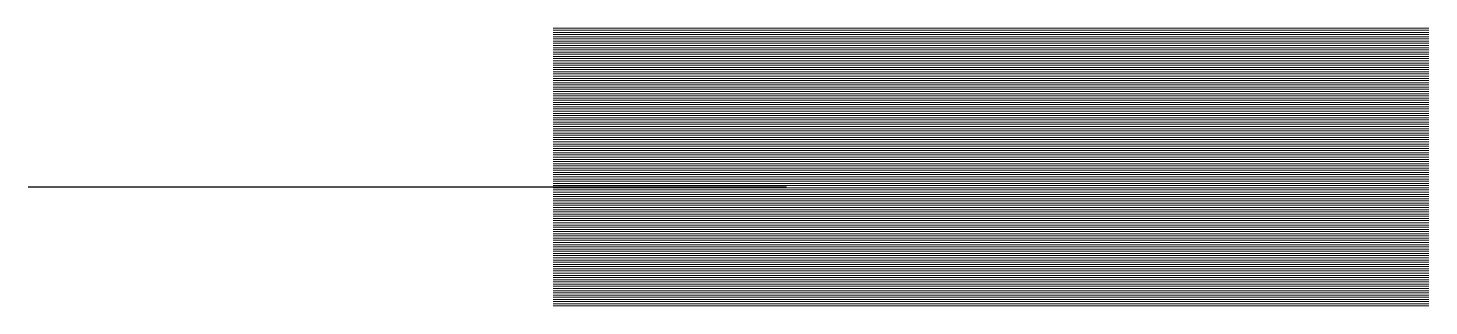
# Model space of a CAD drawing. Units: millimetres at full size, sheet at 1:200. Extents: x -43987 to 20000, y 2000 to 14700.
import ezdxf

# ---------------------------------------------------------------- set-up
doc = ezdxf.new("R2010")
doc.units = ezdxf.units.MM
doc.header["$LTSCALE"] = 200
doc.layers.add('0-2__0-0__基準', color=113, linetype='Continuous', lineweight=18)
doc.layers.add('0-8', color=7, linetype='Continuous')

msp = doc.modelspace()

# ---------------------------------------------------------------- linework, layer by layer
at = {"layer": '0-2__0-0__基準', "color": 126}
for p, q in [((-20000, 14700), (20000, 14700)), ((-20000, 8700), (20000, 8700))]:
    msp.add_line(p, q, dxfattribs=at)
at = {"layer": '0-2__0-0__基準', "color": 125}
for p, q in [((-20000, 14600), (20000, 14600)), ((-20000, 8600), (20000, 8600))]:
    msp.add_line(p, q, dxfattribs=at)
at = {"layer": '0-2__0-0__基準', "color": 124}
for p, q in [((-20000, 14500), (20000, 14500)), ((-20000, 8500), (20000, 8500))]:
    msp.add_line(p, q, dxfattribs=at)
at = {"layer": '0-2__0-0__基準'}
for p, q in [((-20000, 14400), (20000, 14400)), ((-20000, 13400), (20000, 13400)), ((-20000, 12200), (20000, 12200)), ((-20000, 10200), (20000, 10200)), ((-20000, 9400), (20000, 9400)), ((-20000, 8400), (20000, 8400))]:
    msp.add_line(p, q, dxfattribs=at)
at = {"layer": '0-2__0-0__基準', "color": 122}
for p, q in [((-20000, 14300), (20000, 14300)), ((-20000, 8300), (20000, 8300))]:
    msp.add_line(p, q, dxfattribs=at)
at = {"layer": '0-2__0-0__基準', "color": 133}
for p, q in [((-20000, 14200), (20000, 14200)), ((-20000, 8200), (20000, 8200)), ((-20000, 6200), (20000, 6200))]:
    msp.add_line(p, q, dxfattribs=at)
at = {"layer": '0-2__0-0__基準', "color": 132}
for p, q in [((-20000, 14100), (20000, 14100)), ((-20000, 8100), (20000, 8100)), ((-20000, 7300), (20000, 7300)), ((-20000, 6100), (20000, 6100))]:
    msp.add_line(p, q, dxfattribs=at)
at = {"layer": '0-2__0-0__基準', "color": 121}
for p, q in [((-20000, 14000), (20000, 14000)), ((-20000, 8000), (20000, 8000))]:
    msp.add_line(p, q, dxfattribs=at)
at = {"layer": '0-2__0-0__基準', "color": 120}
for p, q in [((-20000, 13900), (20000, 13900)), ((-20000, 7900), (20000, 7900)), ((-20000, 7100), (20000, 7100))]:
    msp.add_line(p, q, dxfattribs=at)
at = {"layer": '0-2__0-0__基準', "color": 117}
for p, q in [((-20000, 13800), (20000, 13800)), ((-20000, 9800), (20000, 9800))]:
    msp.add_line(p, q, dxfattribs=at)
at = {"layer": '0-2__0-0__基準', "color": 116}
for p, q in [((-20000, 13700), (20000, 13700)), ((-20000, 9700), (20000, 9700))]:
    msp.add_line(p, q, dxfattribs=at)
at = {"layer": '0-2__0-0__基準', "color": 115}
for p, q in [((-20000, 13600), (20000, 13600)), ((-20000, 9600), (20000, 9600))]:
    msp.add_line(p, q, dxfattribs=at)
at = {"layer": '0-2__0-0__基準', "color": 114}
for p, q in [((-20000, 13500), (20000, 13500)), ((-20000, 9500), (20000, 9500))]:
    msp.add_line(p, q, dxfattribs=at)
at = {"layer": '0-2__0-0__基準', "color": 112}
for p, q in [((-20000, 13300), (20000, 13300)), ((-20000, 13100), (20000, 13100)), ((-20000, 9300), (20000, 9300)), ((-20000, 9100), (20000, 9100))]:
    msp.add_line(p, q, dxfattribs=at)
at = {"layer": '0-2__0-0__基準', "color": 123}
for p, q in [((-20000, 13200), (20000, 13200)), ((-20000, 9200), (20000, 9200)), ((-20000, 7400), (20000, 7400))]:
    msp.add_line(p, q, dxfattribs=at)
at = {"layer": '0-2__0-0__基準', "color": 111}
for p, q in [((-20000, 13000), (20000, 13000)), ((-20000, 9000), (20000, 9000)), ((-20000, 7200), (20000, 7200))]:
    msp.add_line(p, q, dxfattribs=at)
at = {"layer": '0-2__0-0__基準', "color": 110}
for p, q in [((-20000, 12900), (20000, 12900)), ((-20000, 8900), (20000, 8900))]:
    msp.add_line(p, q, dxfattribs=at)
at = {"layer": '0-2__0-0__基準', "color": 107}
for p, q in [((-20000, 12800), (20000, 12800)), ((-20000, 10800), (20000, 10800))]:
    msp.add_line(p, q, dxfattribs=at)
at = {"layer": '0-2__0-0__基準', "color": 106}
for p, q in [((-20000, 12700), (20000, 12700)), ((-20000, 10700), (20000, 10700))]:
    msp.add_line(p, q, dxfattribs=at)
at = {"layer": '0-2__0-0__基準', "color": 105}
for p, q in [((-20000, 12600), (20000, 12600)), ((-20000, 10600), (20000, 10600))]:
    msp.add_line(p, q, dxfattribs=at)
at = {"layer": '0-2__0-0__基準', "color": 104}
for p, q in [((-20000, 12500), (20000, 12500)), ((-20000, 10500), (20000, 10500))]:
    msp.add_line(p, q, dxfattribs=at)
at = {"layer": '0-2__0-0__基準', "color": 103}
for p, q in [((-20000, 12400), (20000, 12400)), ((-20000, 10400), (20000, 10400))]:
    msp.add_line(p, q, dxfattribs=at)
at = {"layer": '0-2__0-0__基準', "color": 102}
for p, q in [((-20000, 12300), (20000, 12300)), ((-20000, 12100), (20000, 12100)), ((-20000, 10300), (20000, 10300)), ((-20000, 10100), (20000, 10100))]:
    msp.add_line(p, q, dxfattribs=at)
at = {"layer": '0-2__0-0__基準', "color": 101}
for p, q in [((-20000, 12000), (20000, 12000)), ((-20000, 10000), (20000, 10000))]:
    msp.add_line(p, q, dxfattribs=at)
at = {"layer": '0-2__0-0__基準', "color": 100}
for p, q in [((-20000, 11900), (20000, 11900)), ((-20000, 9900), (20000, 9900))]:
    msp.add_line(p, q, dxfattribs=at)
at = {"layer": '0-2__0-0__基準', "color": 97}
msp.add_line((-20000, 11800), (20000, 11800), dxfattribs=at)
at = {"layer": '0-2__0-0__基準', "color": 96}
msp.add_line((-20000, 11700), (20000, 11700), dxfattribs=at)
at = {"layer": '0-2__0-0__基準', "color": 95}
msp.add_line((-20000, 11600), (20000, 11600), dxfattribs=at)
at = {"layer": '0-2__0-0__基準', "color": 94}
msp.add_line((-20000, 11500), (20000, 11500), dxfattribs=at)
at = {"layer": '0-2__0-0__基準', "color": 93}
msp.add_line((-20000, 11400), (20000, 11400), dxfattribs=at)
at = {"layer": '0-2__0-0__基準', "color": 92}
for p, q in [((-20000, 11300), (20000, 11300)), ((-20000, 11100), (20000, 11100))]:
    msp.add_line(p, q, dxfattribs=at)
at = {"layer": '0-2__0-0__基準', "color": 83}
msp.add_line((-20000, 11200), (20000, 11200), dxfattribs=at)
at = {"layer": '0-2__0-0__基準', "color": 91}
msp.add_line((-20000, 11000), (20000, 11000), dxfattribs=at)
at = {"layer": '0-2__0-0__基準', "color": 3}
for p, q in [((-20000, 10900), (20000, 10900)), ((-20000, 2200), (20000, 2200))]:
    msp.add_line(p, q, dxfattribs=at)
at = {"layer": '0-2__0-0__基準', "color": 127}
msp.add_line((-20000, 8800), (20000, 8800), dxfattribs=at)
at = {"layer": '0-2__0-0__基準', "color": 137}
for p, q in [((-20000, 7800), (20000, 7800)), ((-20000, 6800), (20000, 6800)), ((-20000, 5800), (20000, 5800)), ((-20000, 4800), (20000, 4800))]:
    msp.add_line(p, q, dxfattribs=at)
at = {"layer": '0-2__0-0__基準', "color": 136}
msp.add_line((-20000, 7700), (20000, 7700), dxfattribs=at)
at = {"layer": '0-2__0-0__基準', "color": 135}
msp.add_line((-20000, 7600), (20000, 7600), dxfattribs=at)
at = {"layer": '0-2__0-0__基準', "color": 134}
msp.add_line((-20000, 7500), (20000, 7500), dxfattribs=at)
at = {"layer": '0-2__0-0__基準', "color": 131}
msp.add_line((-20000, 7000), (20000, 7000), dxfattribs=at)
at = {"layer": '0-2__0-0__基準', "color": 2}
for p, q in [((-20000, 6900), (20000, 6900)), ((-20000, 2100), (20000, 2100))]:
    msp.add_line(p, q, dxfattribs=at)
at = {"layer": '0-2__0-0__基準', "color": 146}
msp.add_line((-20000, 6700), (20000, 6700), dxfattribs=at)
at = {"layer": '0-2__0-0__基準', "color": 145}
msp.add_line((-20000, 6600), (20000, 6600), dxfattribs=at)
at = {"layer": '0-2__0-0__基準', "color": 144}
msp.add_line((-20000, 6500), (20000, 6500), dxfattribs=at)
at = {"layer": '0-2__0-0__基準', "color": 153}
for p, q in [((-20000, 6400), (20000, 6400)), ((-20000, 5400), (20000, 5400)), ((-20000, 4200), (20000, 4200))]:
    msp.add_line(p, q, dxfattribs=at)
at = {"layer": '0-2__0-0__基準', "color": 142}
msp.add_line((-20000, 6300), (20000, 6300), dxfattribs=at)
at = {"layer": '0-2__0-0__基準', "color": 141}
msp.add_line((-20000, 6000), (20000, 6000), dxfattribs=at)
at = {"layer": '0-2__0-0__基準', "color": 140}
msp.add_line((-20000, 5900), (20000, 5900), dxfattribs=at)
at = {"layer": '0-2__0-0__基準', "color": 156}
msp.add_line((-20000, 5700), (20000, 5700), dxfattribs=at)
at = {"layer": '0-2__0-0__基準', "color": 155}
msp.add_line((-20000, 5600), (20000, 5600), dxfattribs=at)
at = {"layer": '0-2__0-0__基準', "color": 154}
msp.add_line((-20000, 5500), (20000, 5500), dxfattribs=at)
at = {"layer": '0-2__0-0__基準', "color": 152}
for p, q in [((-20000, 5300), (20000, 5300)), ((-20000, 5100), (20000, 5100))]:
    msp.add_line(p, q, dxfattribs=at)
at = {"layer": '0-2__0-0__基準', "color": 143}
msp.add_line((-20000, 5200), (20000, 5200), dxfattribs=at)
at = {"layer": '0-2__0-0__基準', "color": 151}
msp.add_line((-20000, 5000), (20000, 5000), dxfattribs=at)
at = {"layer": '0-2__0-0__基準', "color": 150}
msp.add_line((-20000, 4900), (20000, 4900), dxfattribs=at)
at = {"layer": '0-2__0-0__基準', "color": 166}
msp.add_line((-20000, 4700), (20000, 4700), dxfattribs=at)
at = {"layer": '0-2__0-0__基準', "color": 165}
msp.add_line((-20000, 4600), (20000, 4600), dxfattribs=at)
at = {"layer": '0-2__0-0__基準', "color": 164}
msp.add_line((-20000, 4500), (20000, 4500), dxfattribs=at)
at = {"layer": '0-2__0-0__基準', "color": 163}
for p, q in [((-20000, 4400), (20000, 4400)), ((-20000, 3200), (20000, 3200))]:
    msp.add_line(p, q, dxfattribs=at)
at = {"layer": '0-2__0-0__基準', "color": 162}
for p, q in [((-20000, 4300), (20000, 4300)), ((-20000, 4100), (20000, 4100))]:
    msp.add_line(p, q, dxfattribs=at)
at = {"layer": '0-2__0-0__基準', "color": 161}
msp.add_line((-20000, 4000), (20000, 4000), dxfattribs=at)
at = {"layer": '0-2__0-0__基準', "color": 160}
msp.add_line((-20000, 3900), (20000, 3900), dxfattribs=at)
at = {"layer": '0-2__0-0__基準', "color": 159}
msp.add_line((-20000, 3800), (20000, 3800), dxfattribs=at)
at = {"layer": '0-2__0-0__基準', "color": 176}
msp.add_line((-20000, 3700), (20000, 3700), dxfattribs=at)
at = {"layer": '0-2__0-0__基準', "color": 175}
msp.add_line((-20000, 3600), (20000, 3600), dxfattribs=at)
at = {"layer": '0-2__0-0__基準', "color": 174}
msp.add_line((-20000, 3500), (20000, 3500), dxfattribs=at)
at = {"layer": '0-2__0-0__基準', "color": 173}
msp.add_line((-20000, 3400), (20000, 3400), dxfattribs=at)
at = {"layer": '0-2__0-0__基準', "color": 172}
for p, q in [((-20000, 3300), (20000, 3300)), ((-20000, 3100), (20000, 3100))]:
    msp.add_line(p, q, dxfattribs=at)
at = {"layer": '0-2__0-0__基準', "color": 171}
msp.add_line((-20000, 3000), (20000, 3000), dxfattribs=at)
at = {"layer": '0-2__0-0__基準', "color": 1}
for p, q in [((-20000, 2900), (20000, 2900)), ((-20000, 2000), (20000, 2000))]:
    msp.add_line(p, q, dxfattribs=at)
at = {"layer": '0-2__0-0__基準', "color": 9}
msp.add_line((-20000, 2800), (20000, 2800), dxfattribs=at)
at = {"layer": '0-2__0-0__基準', "color": 8}
msp.add_line((-20000, 2700), (20000, 2700), dxfattribs=at)
at = {"layer": '0-2__0-0__基準', "color": 7}
msp.add_line((-20000, 2600), (20000, 2600), dxfattribs=at)
at = {"layer": '0-2__0-0__基準', "color": 6}
msp.add_line((-20000, 2500), (20000, 2500), dxfattribs=at)
at = {"layer": '0-2__0-0__基準', "color": 5}
msp.add_line((-20000, 2400), (20000, 2400), dxfattribs=at)
at = {"layer": '0-2__0-0__基準', "color": 4}
msp.add_line((-20000, 2300), (20000, 2300), dxfattribs=at)
at = {"layer": '0-8'}
msp.add_line((-43987, 7447), (-9352, 7447), dxfattribs=at)
msp.add_line((-43987, 7447), (-9352, 7447), dxfattribs=at)

doc.saveas('drawing.dxf')
